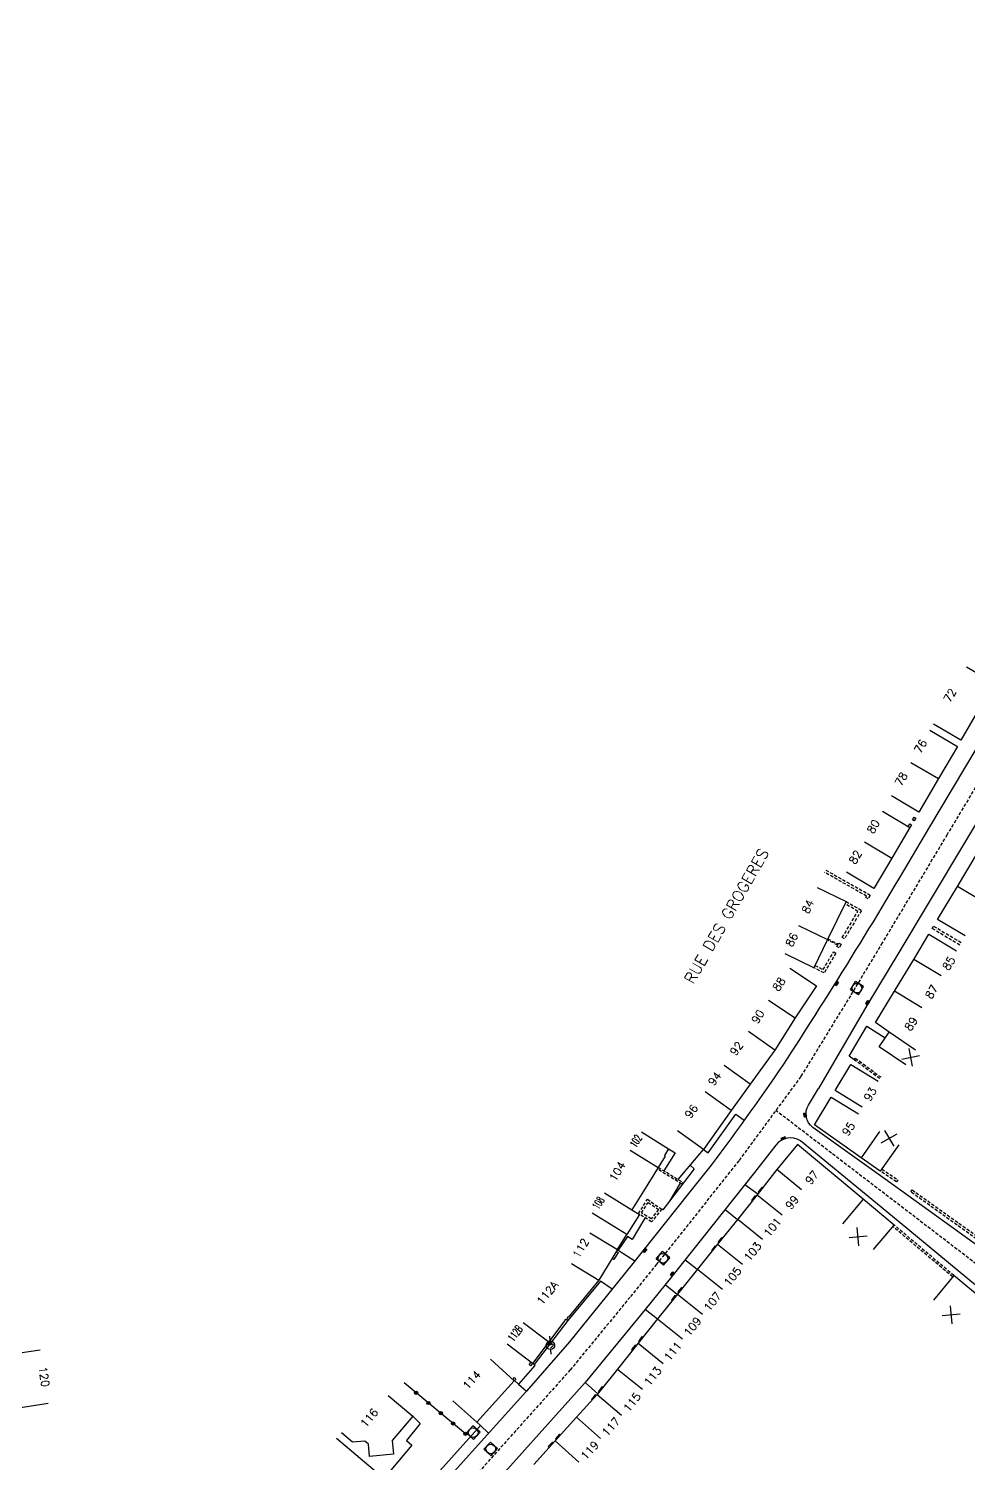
# Model space of a CAD drawing. Extents: x 154000 to 155000, y 119999 to 121001.
# Drawn here: x 154191.4 to 154338.1, y 120564.9 to 120789 of the extents above; entities that cross this region are included whole.
import ezdxf
from ezdxf.enums import TextEntityAlignment as Align

# ---------------------------------------------------------------- set-up
doc = ezdxf.new("R2010")
doc.units = 0
doc.header["$MEASUREMENT"] = 0
doc.linetypes.add('DASHED', pattern=[0.75, 0.5, -0.25])
doc.layers.get('0').update_dxf_attribs({"linetype": 'CONTINUOUS'})
for name, color, linetype in [('W0001', 6, 'DASHED'), ('W0008', 7, 'CONTINUOUS'), ('W0100', 7, 'CONTINUOUS'), ('W0112', 1, 'DASHED'), ('W0322', 7, 'CONTINUOUS'), ('W0334', 7, 'CONTINUOUS'), ('W0400', 7, 'CONTINUOUS'), ('W0420', 7, 'CONTINUOUS'), ('W0471', 7, 'CONTINUOUS'), ('W0989', 7, 'CONTINUOUS'), ('W0991', 7, 'CONTINUOUS'), ('W1102', 7, 'CONTINUOUS')]:
    doc.layers.add(name, color=color, linetype=linetype)
doc.styles.get("Standard").update_dxf_attribs({"font": 'romans.shx'})

# ---------------------------------------------------------------- blocks, each defined once
blk = doc.blocks.new('t991o')
at = {"color": 0, "linetype": 'Continuous'}
for p, q in [((-1, 1), (1, -1)), ((-1, -1), (1, 1))]:
    blk.add_line(p, q, dxfattribs=at)
blk = doc.blocks.new('T400')
for p, q in [((-0.15, 0.3), (0.15, 0.3)), ((-0.15, -0.25), (-0.15, 0.3)), ((-0.15, 0.15), (0.15, 0.15)), ((-0.15, 0), (0.15, 0)), ((0.15, 0.3), (0.15, -0.25)), ((-0.15, -0.15), (0.15, -0.15)), ((-0.15, -0.25), (-0.15, -0.3)), ((-0.15, -0.3), (0.15, -0.3)), ((0.15, -0.3), (0.15, -0.25))]:
    blk.add_line(p, q)
blk = doc.blocks.new('t322o')
at = {"color": 0, "linetype": 'Continuous'}
for radius in [0.25, 0.15]:
    blk.add_circle((0, 0), radius, dxfattribs=at)
blk = doc.blocks.new('T420')
for p, q in [((0.75, 0.75), (-0.75, 0.75)), ((-0.75, 0.75), (-0.75, -0.75)), ((0.75, 0.75), (0.75, -0.75)), ((0.75, -0.75), (-0.75, -0.75))]:
    blk.add_line(p, q)
blk.add_ellipse((0, 0), major_axis=(-0.53, 0.53), ratio=1, start_param=3.926991, end_param=10.210176)
blk = doc.blocks.new('T471')
for p, q in [((-0.333334, 0.333334), (-0.333334, -0.333334)), ((-0.333334, 0.333334), (0.333334, 0.333334)), ((-0.333334, 0), (0, 0)), ((0.500001, 0.500001), (1.000002, 1.000002)), ((-0.500001, -0.500001), (-1.000002, -1.000002)), ((-0.333334, -0.333334), (0.333334, -0.333334))]:
    blk.add_line(p, q)
blk.add_ellipse((0, 0), major_axis=(0.471405, 0.471405), ratio=1, start_param=5.4977871438, end_param=11.780972451)

msp = doc.modelspace()

# ---------------------------------------------------------------- linework, layer by layer
at = {"layer": 'W0001'}
for points in [[(154455.91, 120859.33, 0.013572), (154443.17, 120846.72, 0.061944), (154431.57, 120831.13), (154419.77, 120810.97), (154409.88, 120793.82), (154396.17, 120769.9), (154383.69, 120747.71), (154371.95, 120726.77), (154359.05, 120703.71), (154345.78, 120681.44), (154334.81, 120663.11), (154324.69, 120646.21), (154319.7, 120637.93), (154311.95, 120625.3)], [(154495.42, 120639.63, 0.00187), (154423.57, 120621.42, 0.010395), (154388.73, 120611.43, 0.036021), (154370.8, 120604.79), (154346.53, 120594.39, -0.285579), (154341.14, 120594.66), (154308.05, 120620.01)]]:
    msp.add_lwpolyline(points, format="xyb", dxfattribs=at)
msp.add_lwpolyline([(154311.95, 120625.3), (154302.28, 120612.16), (154289.44, 120595.99), (154285.28, 120590.84), (154275.95, 120579.49), (154259.38, 120560.97), (154245.87, 120546), (154194.35, 120488.72)], dxfattribs=at)
at = {"layer": 'W0008', "flags": 128}
msp.add_lwpolyline([(154191.46, 120521.58), (154191.25, 120523.23, 0.003133), (154183.82, 120562.12, -0.000654), (154175.29, 120607.7, -0.010358), (154169.45, 120639.77, -0.000223), (154164.58, 120673.49, -0.000048), (154161.46, 120695, -0.00056), (154155.46, 120737.07), (154152.1, 120758.03), (154151.26, 120773.81, -0.007053), (154147.65, 120799.25, 0.002431), (154142.43, 120835.36, 0.000993), (154135.82, 120882.89), (154133.93, 120896.58, -0.019339), (154132.59, 120909.14, -0.039928), (154132.89, 120921.86, -0.01661), (154134.43, 120930.96, -0.005948), (154138.62, 120946.53, -0.001184), (154148.13, 120981.47), (154148.85, 120983.83)], format="xyb", dxfattribs=at)
at = {"layer": 'W0008'}
for points in [[(154453.89, 120861.55, 0.032612), (154440.82, 120848.6, 0.049951), (154427.5, 120830.15), (154417.38, 120812.77), (154407.21, 120795.17), (154392.79, 120770.01), (154380.91, 120748.8), (154369.22, 120727.98), (154356.87, 120705.91), (154343.15, 120682.92), (154332.06, 120664.33, -0.011726), (154309.84, 120628.15)], [(154457.93, 120857.11, 0.013572), (154445.34, 120844.65, 0.06201), (154434.17, 120829.63), (154422.36, 120809.46), (154412.48, 120792.33), (154398.77, 120768.42), (154386.31, 120746.24), (154374.57, 120725.31), (154361.64, 120702.21), (154348.36, 120679.9), (154337.38, 120661.57), (154327.26, 120644.67), (154322.28, 120636.4), (154314.71, 120623.44)], [(154309.84, 120628.15, -0.01483), (154297.94, 120611.47), (154294.39, 120607.06), (154285.53, 120595.86), (154275.82, 120583.86), (154269.11, 120576.14), (154257.32, 120563.1), (154241.84, 120545.92), (154220.92, 120522.75), (154207.79, 120508.24, -0.054504), (154203.68, 120504.85, -0.143357), (154196.17, 120505.57, -0.281613), (154193.93, 120508.76), (154191.46, 120521.58)], [(154342.46, 120596.77), (154325.16, 120609.3), (154313.85, 120617.37, -0.38341), (154313.16, 120620.86), (154314.71, 120623.44)], [(154339.56, 120592.47), (154327.16, 120602.72), (154311.89, 120615.28, 0.381457), (154308.07, 120614.59), (154304.74, 120610.33), (154291.8, 120594.09), (154287.63, 120588.93), (154278.25, 120577.52), (154261.64, 120558.95), (154248.12, 120543.97), (154223.71, 120516.84), (154212.55, 120504.48), (154211.4, 120503.08), (154210.81, 120502.33), (154210.4, 120501.34), (154210.47, 120500.72), (154210.77, 120498.99), (154211.1, 120497.42), (154213.48, 120485.81), (154213.95, 120484.59), (154215.15, 120483.87), (154225.78, 120478.42)]]:
    msp.add_lwpolyline(points, format="xyb", dxfattribs=at)
at = {"layer": 'W0100'}
for points in [[(154337.62, 120647.27), (154333.32, 120649.84), (154336.41, 120655), (154339.48, 120660.18), (154342.3, 120664.89), (154345.19, 120669.76), (154348.42, 120675.2), (154352.38, 120680.5), (154355.38, 120678.25), (154359.13, 120683.36), (154354.26, 120686.9), (154357.18, 120691.04), (154366.14, 120684.45)], [(154337.85, 120689.32), (154342.17, 120686.81), (154336.98, 120677.88), (154332.66, 120680.39)], [(154332.12, 120679.43), (154336.44, 120676.9), (154333.49, 120671.86), (154330.42, 120666.64), (154326.11, 120669.17)], [(154324.7, 120666.77), (154329.01, 120664.23), (154326.2, 120659.44), (154323.38, 120654.68), (154319.08, 120657.23)], [(154314.52, 120654.86), (154319.02, 120652.67), (154316.11, 120646.7), (154313.98, 120642.32), (154309.49, 120644.5)], [(154328.34, 120627.16), (154324.19, 120629.97), (154325.74, 120632.25), (154323.62, 120633.73), (154326.61, 120638.63), (154329.61, 120643.61), (154331.97, 120647.54), (154336.26, 120644.97)], [(154310.22, 120642.26), (154314.39, 120639.49), (154311.06, 120634.49), (154307.88, 120629.45)], [(154307.88, 120629.45), (154304.06, 120624.11), (154301.09, 120620.01), (154296.76, 120613.93), (154292.69, 120616.83)], [(154321.56, 120620.54), (154317.3, 120623.15), (154319.78, 120627.2), (154324.04, 120624.59)], [(154327.25, 120614.62), (154324.38, 120610.53), (154321.38, 120612.63), (154314.11, 120617.77), (154316.7, 120622.07), (154320.98, 120619.49)], [(154287.05, 120616.65), (154291.31, 120614.01), (154290.65, 120612.95), (154290.76, 120612.87), (154289.67, 120611.11), (154287.4, 120607.4), (154285.59, 120604.48), (154286.76, 120603.75), (154284.8, 120600.61), (154279.39, 120603.97)], [(154323.33, 120598.27), (154326.53, 120602.11), (154321.68, 120606.15), (154311.45, 120614.69), (154308.23, 120610.79), (154308.23, 120610.79), (154305.12, 120606.81), (154302.1, 120603.02), (154298.97, 120599.14), (154295.84, 120595.23), (154292.69, 120591.32), (154289.58, 120587.43), (154286.54, 120583.63), (154283.3, 120579.6), (154280.15, 120575.65), (154276.94, 120572.1), (154273.59, 120568.4), (154270.26, 120564.72)], [(154394.05, 120604.94), (154390.94, 120608.86), (154382.55, 120606.18), (154379.02, 120604.92), (154374.34, 120602.91), (154369.9, 120601.01), (154365.31, 120599.03), (154360.46, 120596.95), (154355.84, 120594.95), (154351.44, 120593.08), (154346.67, 120591.04), (154342.63, 120589.31), (154342.32, 120588.93), (154338.07, 120592.38), (154335.87, 120594.22), (154332.66, 120590.39)], [(154279.03, 120600.88), (154283.3, 120598.28), (154280.41, 120593.5), (154275.6, 120587.68), (154275.54, 120587.73), (154275.46, 120587.61), (154275.52, 120587.58), (154275.29, 120587.26), (154275.17, 120587.34), (154275.04, 120587.13), (154272.61, 120583.86), (154270.07, 120580.48), (154266.07, 120583.49)], [(154194.4, 120574.2), (154189.46, 120573.45), (154188.19, 120581.87), (154193.13, 120582.62)], [(154263.48, 120581.14), (154267.19, 120577.78), (154261.34, 120571.3), (154257.63, 120574.66)], [(154247.52, 120575.48), (154251.34, 120572.24), (154248.13, 120568.46), (154248.33, 120566.29), (154244.6, 120565.94), (154244.42, 120567.86), (154243.84, 120568.32)], [(154243.84, 120568.32), (154241.92, 120568.18), (154240.19, 120569.65)]]:
    msp.add_lwpolyline(points, dxfattribs=at)
at = {"layer": 'W0112'}
for points in [[(154328.75, 120664.39), (154328.97, 120664.78), (154329.23, 120664.63), (154329.01, 120664.23)], [(154315.85, 120657.57), (154322.78, 120653.67), (154322.47, 120653.1), (154322.12, 120653.29), (154322.24, 120653.51), (154315.65, 120657.22)], [(154319.02, 120652.67), (154321.43, 120651.27), (154318.78, 120646.84), (154318.44, 120647.04), (154320.88, 120651.12), (154318.84, 120652.31)], [(154316.16, 120646.81), (154317.81, 120646.01), (154317.89, 120646.17), (154318.24, 120645.98), (154317.94, 120645.43), (154317.59, 120645.62), (154317.72, 120645.85), (154316.08, 120646.65)], [(154336.79, 120645.85), (154332.47, 120648.44), (154332.71, 120648.81), (154337.02, 120646.23)], [(154314.16, 120642.68), (154315.43, 120642.03), (154317.1, 120644.79), (154317.44, 120644.58), (154315.59, 120641.5), (154313.98, 120642.32)], [(154324.28, 120624.98), (154320.31, 120627.94), (154320.49, 120628.19), (154324.44, 120625.24)], [(154289.69, 120611.14), (154293.54, 120608.76), (154293.39, 120608.51), (154289.52, 120610.87)], [(154324.6, 120610.84), (154327.11, 120609.16), (154326.9, 120608.85), (154324.38, 120610.53)], [(154335.87, 120594.22), (154326.53, 120602.11)], [(154335.68, 120593.99), (154326.34, 120601.88)], [(154270.07, 120580.48), (154269.76, 120580.12), (154269.53, 120580.3), (154269.84, 120580.66)], [(154266.98, 120577.98), (154267.26, 120578.28), (154267.47, 120578.09), (154267.19, 120577.78)]]:
    msp.add_lwpolyline(points, dxfattribs=at)
for points in [[(154329.91, 120665.7), (154329.66, 120665.28), (154329.41, 120665.43), (154329.65, 120665.85)], [(154329.34, 120607.61), (154343.25, 120597.69), (154344.09, 120597.71), (154344.71, 120597.89), (154349.8, 120600.12), (154349.95, 120599.77), (154344.84, 120597.54), (154344.15, 120597.33), (154343.06, 120597.3), (154329.12, 120607.3)], [(154290.24, 120604.6), (154288.77, 120602.78), (154288.66, 120602.61), (154286.61, 120603.9), (154287.99, 120606.13)], [(154289.75, 120604.53), (154288.57, 120603.07), (154287.07, 120604.01), (154288.1, 120605.65)]]:
    msp.add_lwpolyline(points, close=True, dxfattribs=at)
at = {"layer": 'W0322'}
msp.add_lwpolyline([(154259.58, 120569.5), (154250, 120577.45)], dxfattribs=at)
at = {"layer": 'W0334'}
msp.add_line((154283.3, 120598.28), (154284.8, 120600.61), dxfattribs=at)
for points in [[(154320.31, 120627.94), (154319.5, 120628.48), (154322.27, 120633.16), (154325.13, 120631.35)], [(154296.76, 120613.93), (154297.47, 120613.4), (154301.81, 120619.41), (154303.12, 120618.48)], [(154291.31, 120614.01), (154292.32, 120613.38), (154290.57, 120610.6)], [(154292.82, 120609.21), (154296.76, 120613.93)], [(154294.74, 120611.43), (154295.32, 120610.89), (154291.47, 120605.84), (154290.4, 120604.5), (154290.24, 120604.6)], [(154293.14, 120608.66), (154291.47, 120605.84)], [(154305.22, 120606.93), (154303.24, 120608.38)], [(154304.93, 120606.57), (154304.8, 120606.68), (154304.28, 120605.96), (154304.38, 120605.88)], [(154306.01, 120607.92), (154305.9, 120608.01), (154305.31, 120607.28), (154305.42, 120607.19)], [(154300.15, 120604.53), (154302.05, 120602.96)], [(154287.62, 120603.18), (154285.62, 120599.87), (154284.88, 120600.3), (154283.45, 120598.18), (154286.02, 120596.49)], [(154299.72, 120600.07), (154299.6, 120600.16), (154299.06, 120599.46), (154299.17, 120599.38)], [(154283.13, 120597.98), (154283.42, 120597.8), (154282.73, 120596.74), (154282.47, 120596.9)], [(154298.69, 120598.78), (154298.56, 120598.88), (154297.99, 120598.15), (154298.11, 120598.06)], [(154295.79, 120595.18), (154293.86, 120596.67)], [(154282.47, 120592.09), (154280.68, 120593.33), (154275.55, 120587.21), (154270.32, 120580.3), (154270.42, 120580.16), (154267.88, 120577.25), (154269.11, 120576.14)], [(154290.76, 120592.81), (154292.67, 120591.3)], [(154292.42, 120590.98), (154292.29, 120591.08), (154291.74, 120590.38), (154291.86, 120590.28)], [(154293.45, 120592.27), (154293.34, 120592.36), (154292.76, 120591.68), (154292.89, 120591.57)], [(154289.55, 120587.39), (154287.63, 120588.93)], [(154287.28, 120584.56), (154287.15, 120584.67), (154286.6, 120583.92), (154286.71, 120583.84)], [(154286.23, 120583.24), (154286.11, 120583.34), (154285.53, 120582.65), (154285.67, 120582.54)], [(154270.32, 120580.3), (154270.07, 120580.48)], [(154267.88, 120577.25), (154267.25, 120577.84)], [(154280.24, 120575.76), (154278.25, 120577.52)], [(154279.97, 120575.46), (154279.85, 120575.57), (154279.28, 120574.83), (154279.35, 120574.77)], [(154281.01, 120576.73), (154280.89, 120576.83), (154280.34, 120576.11), (154280.45, 120576.02)], [(154251.34, 120572.24), (154252.49, 120571.11), (154250.36, 120568.46), (154251.21, 120567.71), (154246.83, 120562.52), (154239.43, 120568.76)], [(154261.34, 120571.3), (154261.94, 120570.78), (154263.19, 120569.59)], [(154274.39, 120569.28), (154274.24, 120569.41), (154273.65, 120568.72), (154273.78, 120568.61)], [(154273.29, 120568.08), (154273.15, 120568.21), (154272.52, 120567.51), (154272.66, 120567.38)]]:
    msp.add_lwpolyline(points, dxfattribs=at)
msp.add_lwpolyline([(154261.94, 120570.78), (154256.04, 120564.25), (154240.56, 120547.08), (154219.64, 120523.91), (154206.53, 120509.41, -0.050278), (154203.02, 120506.49, -0.135402), (154196.83, 120507.16, -0.291128), (154195.65, 120508.97), (154195.6, 120509.23)], format="xyb", dxfattribs=at)
at = {"layer": 'W1102'}
for p, q in [((154329.17, 120674.38), (154333.49, 120671.86)), ((154321.89, 120661.97), (154326.2, 120659.44)), ((154340.7, 120652.43), (154336.41, 120655)), ((154311.61, 120648.89), (154316.11, 120646.7)), ((154333.89, 120641.03), (154329.61, 120643.61)), ((154330.88, 120636.03), (154326.61, 120638.63)), ((154306.9, 120637.26), (154311.06, 120634.49)), ((154307.88, 120629.45), (154303.81, 120632.36)), ((154329.88, 120629.45), (154325.74, 120632.25)), ((154304.06, 120624.11), (154300, 120627.03)), ((154301.09, 120620.01), (154297.03, 120622.93)), ((154324.26, 120616.72), (154321.38, 120612.63)), ((154285.3, 120613.82), (154289.67, 120611.11)), ((154312.09, 120607.6), (154308.23, 120610.79)), ((154281.3, 120607.14), (154285.59, 120604.48)), ((154305.12, 120606.81), (154309.03, 120603.68)), ((154321.68, 120606.15), (154318.48, 120602.31)), ((154302.1, 120603.02), (154306, 120599.89)), ((154298.97, 120599.14), (154302.87, 120596)), ((154276.13, 120596.1), (154280.41, 120593.5)), ((154295.84, 120595.23), (154299.74, 120592.1)), ((154292.69, 120591.32), (154296.6, 120588.19)), ((154268.61, 120586.87), (154272.61, 120583.86)), ((154289.58, 120587.43), (154293.49, 120584.31)), ((154286.54, 120583.63), (154290.45, 120580.5)), ((154283.3, 120579.6), (154287.21, 120576.47)), ((154280.15, 120575.65), (154283.97, 120572.41)), ((154276.94, 120572.1), (154280.66, 120568.74)), ((154273.59, 120568.4), (154277.3, 120565.04))]:
    msp.add_line(p, q, dxfattribs=at)

# ---------------------------------------------------------------- block references
at = {"layer": 'W0322', "rotation": 140.2983600182038}
for p in [(154251.87, 120575.9), (154253.8, 120574.3), (154255.73, 120572.7), (154257.65, 120571.1), (154259.58, 120569.5)]:
    msp.add_blockref('t322o', p, dxfattribs=at)
at = {"layer": 'W0400'}
for p, rotation in [((154317.56, 120639.89), 328.9472923215761), ((154322.38, 120636.84), 328.9472923215761), ((154312.62, 120619.31), 3.203014743685432), ((154309.25, 120615.66), 113.5762683245501), ((154287.59, 120598.17), 321.6365340439718), ((154291.9, 120594.46), 321.3192984917038)]:
    msp.add_blockref('T400', p, dxfattribs=dict(at, rotation=rotation))
at = {"layer": 'W0420'}
for p, rotation in [((154320.73, 120639.11), 238.620067159604), ((154290.43, 120596.91), 228.1638869280588), ((154260.79, 120569.68), 228.1638869280588), ((154263.53, 120567.13), 228.1638869280588)]:
    msp.add_blockref('T420', p, dxfattribs=dict(at, rotation=rotation))
at = {"layer": 'W0471', "rotation": 228.1638869280588}
msp.add_blockref('T471', (154272.84, 120583.32), dxfattribs=at)
at = {"layer": 'W0991'}
for p, rotation in [((154329.11, 120628.31), 325.9331438354666), ((154325.76, 120615.67), 345.0118619556965), ((154320.9, 120600.29), 50.16575027488898), ((154335.46, 120588.09), 50.55078468832684)]:
    msp.add_blockref('t991o', p, dxfattribs=dict(at, rotation=rotation))

# ---------------------------------------------------------------- texts
at = {"layer": 'W0989'}
msp.add_text('RUE DES GROGERES', height=1.75, rotation=60.1182, dxfattribs=at).set_placement((154300.36, 120650.4), align=Align.MIDDLE)
at = {"layer": 'W0991'}
for s, rotation, p in [('72', 59.8458, (154335.25, 120684.86)), ('76', 59.6797, (154330.65, 120676.91)), ('78', 59.5778, (154327.64, 120671.78)), ('80', 59.5756, (154323.29, 120664.37)), ('82', 59.4054, (154320.48, 120659.6)), ('84', 64.0145, (154313.07, 120651.87)), ('86', 64.1151, (154310.55, 120646.69)), ('85', 59.0493, (154335.08, 120643)), ('88', 56.3735, (154308.55, 120639.74)), ('87', 58.8941, (154332.39, 120638.53)), ('90', 57.7235, (154305.26, 120634.67)), ('89', 55.9331, (154329.19, 120633.54)), ('92', 54.3862, (154301.91, 120629.7)), ('94', 54.1164, (154298.51, 120624.98)), ('93', 58.4966, (154322.8, 120622.56)), ('96', 54.5675, (154294.86, 120619.88)), ('95', 54.7284, (154319.41, 120617.13)), ('104', 59.0551, (154283.3, 120610.48)), ('97', 50.1534, (154313.7, 120609.54)), ('99', 51.3729, (154310.6, 120605.65)), ('101', 51.4018, (154307.52, 120601.78)), ('112', 58.7266, (154277.58, 120598.49)), ('103', 51.1493, (154304.44, 120597.94)), ('105', 51.2148, (154301.3, 120594.05)), ('112A', 50.8496, (154272.37, 120591.49)), ('107', 51.2163, (154298.17, 120590.15)), ('109', 51.3821, (154295.05, 120586.25)), ('111', 51.2967, (154291.97, 120582.4)), ('120', 278.5876, (154193.77, 120578.41)), ('113', 51.2436, (154288.83, 120578.49)), ('114', 47.9003, (154260.55, 120577.9)), ('115', 51.3905, (154285.59, 120574.44)), ('116', 49.5834, (154244.54, 120571.98)), ('117', 47.9049, (154282.31, 120570.58)), ('119', 47.7967, (154278.98, 120566.89))]:
    msp.add_text(s, height=1.25, rotation=rotation, dxfattribs=at).set_placement(p, align=Align.MIDDLE)
at = {"layer": 'W0991', "width": 0.5}
for s, rotation, p in [('102', 58.3399, (154286.18, 120615.23)), ('108', 58.8409, (154280.34, 120605.55)), ('112B', 53.0769, (154267.34, 120585.18))]:
    msp.add_text(s, height=1.25, rotation=rotation, dxfattribs=at).set_placement(p, align=Align.MIDDLE)

doc.saveas('drawing.dxf')
